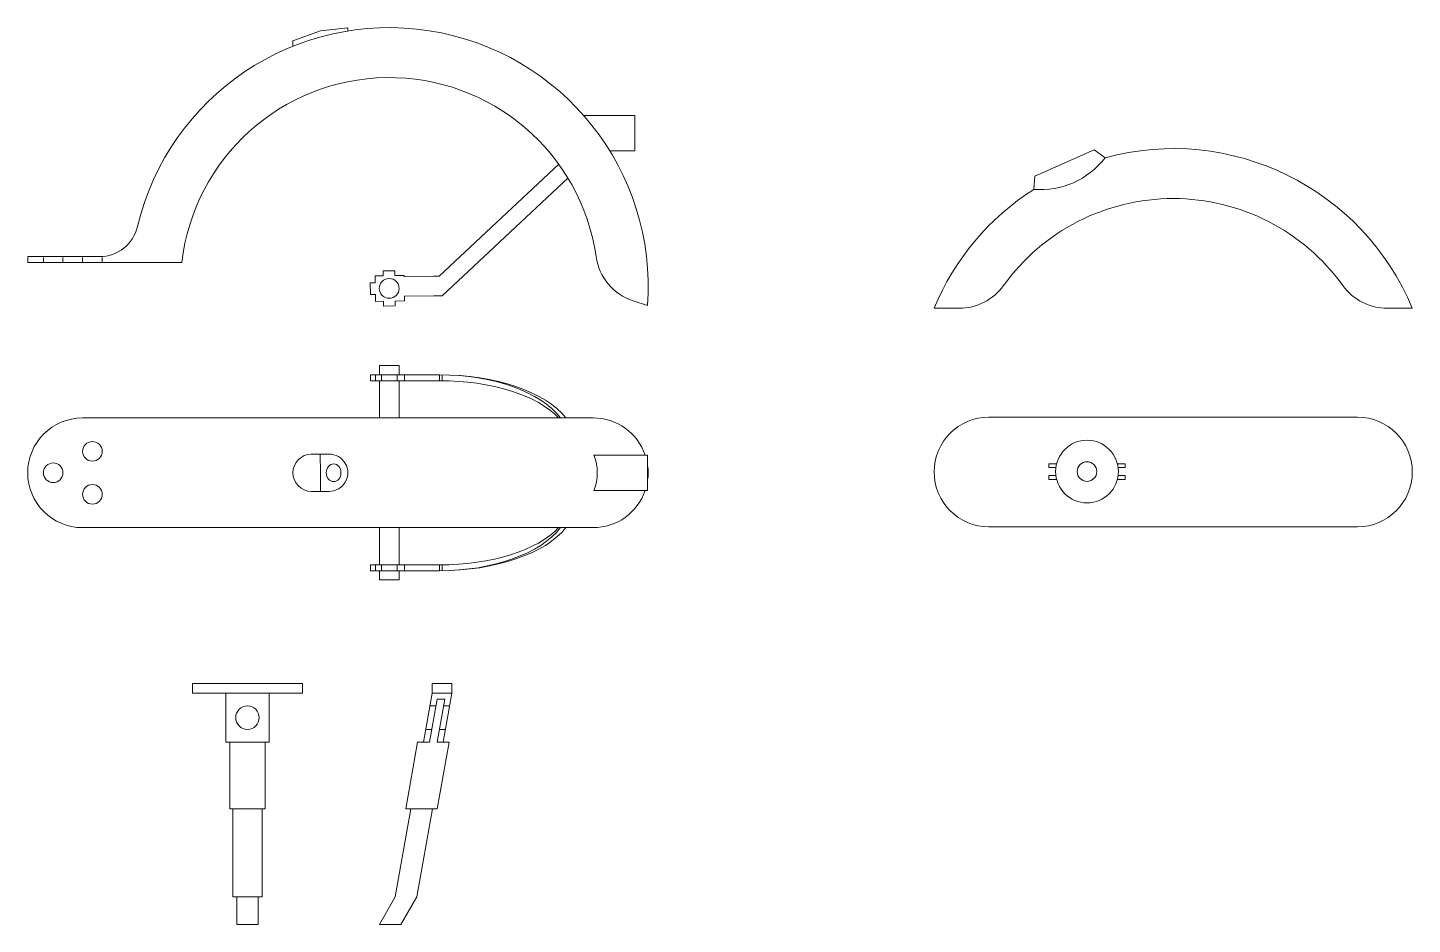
# Model space of a CAD drawing. Header units: millimetres. Extents: x 467 to 1173, y 103 to 561.
import ezdxf

# ---------------------------------------------------------------- set-up
doc = ezdxf.new("R2010")
doc.units = ezdxf.units.MM
doc.linetypes.add('TRAZOS', pattern=[19.05, 12.7, -6.35])
doc.layers.add('01_Contornos', color=7, linetype='Continuous', lineweight=20)

msp = doc.modelspace()

# ---------------------------------------------------------------- linework, layer by layer
at = {"layer": '01_Contornos', "color": 7}
for p, q in [((616.1, 559.22), (602.1, 554.12)), ((630.1, 560.87), (616.1, 559.22)), ((630.1, 559.17), (630.1, 560.87)), ((602.1, 554.12), (602.1, 551.38)), ((750.41, 516), (776.51, 516)), ((776.51, 516), (776.51, 498)), ((776.51, 498), (763.7, 498)), ((466.82, 441.03), (466.82, 444.03)), ((466.82, 444.03), (503.37, 444.03)), ((466.82, 441.03), (545.43, 441.03)), ((646.25, 388.4), (646.25, 383.7)), ((656.25, 388.4), (656.25, 383.7)), ((641.66, 383.7), (641.66, 380.7)), ((676.9, 383.7), (641.66, 383.7)), ((644.16, 383.7), (644.16, 380.7)), ((647.25, 383.7), (647.25, 380.7)), ((655.25, 383.7), (655.25, 380.7)), ((659.03, 383.7), (659.03, 380.7)), ((676.9, 383.7), (676.9, 380.7)), ((678.27, 383.69), (678.27, 380.69)), ((676.9, 380.7), (641.66, 380.7)), ((646.25, 380.7), (646.25, 361.7)), ((656.25, 380.7), (656.25, 361.7)), ((755.25, 361.7), (494.82, 361.7)), ((620.53, 343.2), (611.32, 343.2)), ((616.1, 333.7), (615.93, 343.2)), ((783.01, 342.7), (755.64, 342.7)), ((783.01, 324.7), (783.01, 342.7)), ((616.1, 333.7), (616.1, 324.2)), ((620.53, 324.2), (611.32, 324.2)), ((755.64, 324.7), (783.01, 324.7)), ((755.25, 305.7), (494.82, 305.7)), ((646.25, 305.7), (646.25, 296.7)), ((656.25, 305.7), (656.25, 296.7)), ((646.25, 296.7), (646.25, 286.7)), ((656.25, 296.7), (656.25, 286.7)), ((676.9, 286.7), (641.66, 286.7)), ((641.66, 283.7), (641.66, 286.7)), ((676.9, 283.7), (641.66, 283.7)), ((644.16, 283.7), (644.16, 286.7)), ((646.25, 283.7), (646.25, 278.99)), ((647.25, 283.7), (647.25, 286.7)), ((655.25, 283.7), (655.25, 286.7)), ((656.25, 283.7), (656.25, 278.99)), ((659.03, 283.7), (659.03, 286.7)), ((676.9, 283.7), (676.9, 286.7)), ((678.27, 283.7), (678.27, 286.7))]:
    msp.add_line(p, q, dxfattribs=at)
at = {"layer": '01_Contornos'}
for p, q in [((1010.68, 498.59), (980.4, 485.09)), ((1010.68, 498.59), (1016.28, 494.47)), ((676.75, 434.01), (737.68, 491.13)), ((742.34, 484.09), (678.27, 424.03)), ((979.95, 478.34), (980.4, 485.09)), ((648.1, 434.25), (644.01, 434.19)), ((644.06, 430.7), (644.01, 434.19)), ((654.07, 436.84), (648.07, 436.75)), ((648.07, 436.75), (648.1, 434.25)), ((654.07, 436.84), (654.1, 434.34)), ((654.1, 434.34), (658.88, 434.4)), ((658.89, 433.76), (658.88, 434.4)), ((673.75, 433.97), (658.89, 433.76)), ((673.75, 433.97), (675.75, 434)), ((675.75, 434), (676.75, 434.01)), ((644.06, 430.7), (641.56, 430.67)), ((641.65, 424.67), (641.56, 430.67)), ((644.14, 424.7), (641.65, 424.67)), ((644.19, 421.2), (644.14, 424.7)), ((673.9, 423.97), (659.03, 423.76)), ((659.03, 423.76), (659.06, 421.42)), ((673.9, 423.97), (678.27, 424.03)), ((648.29, 421.26), (644.19, 421.2)), ((648.29, 421.26), (648.32, 418.76)), ((654.32, 418.85), (648.32, 418.76)), ((659.06, 421.42), (654.29, 421.35)), ((654.32, 418.85), (654.29, 421.35)), ((929.1, 417.64), (941.29, 417.64)), ((941.83, 417.64), (929.1, 417.64)), ((1160.28, 417.64), (1173, 417.64)), ((1173, 417.64), (1160.81, 417.64)), ((656.25, 388.4), (646.25, 388.4)), ((1145, 362.1), (957.1, 362.1)), ((991.61, 338.33), (987.61, 338.33)), ((987.61, 338.33), (987.61, 336.33)), ((991.22, 336.33), (987.61, 336.33)), ((991.22, 332.33), (987.61, 332.33)), ((987.61, 332.33), (987.61, 330.33)), ((1022.59, 338.33), (1026.59, 338.33)), ((1026.59, 336.33), (1022.97, 336.33)), ((1022.97, 332.33), (1026.59, 332.33)), ((1026.59, 338.33), (1026.59, 336.33)), ((1026.59, 332.33), (1026.59, 330.33)), ((991.61, 330.33), (987.61, 330.33)), ((1022.59, 330.33), (1026.59, 330.33)), ((1145, 306.1), (957.1, 306.1)), ((656.25, 278.99), (646.25, 278.99)), ((550.91, 226.23), (606.91, 226.23)), ((550.91, 221.23), (550.91, 226.23)), ((606.91, 226.23), (606.91, 221.23)), ((683.11, 226.23), (673.11, 226.23)), ((673.11, 226.23), (673.11, 221.23)), ((683.11, 226.23), (683.11, 221.23)), ((606.91, 221.23), (550.91, 221.23)), ((567.91, 196.23), (567.91, 221.23)), ((589.91, 221.23), (589.91, 196.23)), ((673.11, 221.23), (668.7, 196.23)), ((673.11, 221.23), (683.11, 221.23)), ((683.11, 221.23), (678.7, 196.23)), ((671.7, 196.23), (675.58, 218.23)), ((671.7, 196.23), (675.58, 218.23)), ((671.97, 214.73), (674.97, 214.73)), ((679.58, 218.23), (675.58, 218.23)), ((679.58, 218.23), (675.58, 218.23)), ((675.7, 196.23), (679.58, 218.23)), ((675.7, 196.23), (679.58, 218.23)), ((678.97, 214.73), (681.97, 214.73)), ((669.85, 202.73), (672.85, 202.73)), ((676.85, 202.73), (679.85, 202.73)), ((589.91, 196.23), (567.91, 196.23)), ((569.91, 196.23), (569.91, 162.23)), ((587.91, 196.23), (587.91, 162.23)), ((665.7, 196.23), (659.71, 162.23)), ((665.7, 196.23), (659.71, 162.23)), ((671.7, 196.23), (665.7, 196.23)), ((671.7, 196.23), (665.7, 196.23)), ((668.2, 196.23), (671.7, 196.23)), ((675.7, 196.23), (681.7, 196.23)), ((679.2, 196.23), (675.7, 196.23)), ((675.7, 196.23), (681.7, 196.23)), ((681.7, 196.23), (675.71, 162.23)), ((681.7, 196.23), (675.71, 162.23)), ((569.91, 162.23), (587.91, 162.23)), ((586.41, 162.23), (571.41, 162.23)), ((571.41, 117.23), (571.41, 162.23)), ((586.41, 162.23), (586.41, 117.23)), ((662.21, 162.23), (654.27, 117.23)), ((662.21, 162.23), (654.27, 117.23)), ((675.71, 162.23), (659.71, 162.23)), ((675.71, 162.23), (659.71, 162.23)), ((673.21, 162.23), (665.27, 117.23)), ((673.21, 162.23), (665.27, 117.23)), ((586.41, 117.23), (571.41, 117.23)), ((573.41, 103.23), (573.41, 117.23)), ((584.41, 117.23), (584.41, 103.23)), ((654.27, 117.23), (646.19, 103.23)), ((654.27, 117.23), (646.19, 103.23)), ((665.27, 117.23), (657.19, 103.23)), ((665.27, 117.23), (657.19, 103.23)), ((584.41, 103.23), (573.41, 103.23)), ((657.19, 103.23), (646.19, 103.23)), ((657.19, 103.23), (646.19, 103.23))]:
    msp.add_line(p, q, dxfattribs=at)
at = {"layer": '01_Contornos', "color": 7, "linetype": 'TRAZOS', "ltscale": 0.2}
for p, q in [((474.82, 441.03), (474.82, 444.03)), ((484.82, 441.03), (484.82, 444.03)), ((494.82, 441.03), (494.82, 444.03)), ((504.82, 441.03), (504.81, 444.08))]:
    msp.add_line(p, q, dxfattribs=at)
at = {"layer": '01_Contornos', "color": 0}
msp.add_line((775.54, 421.48), (782.89, 419.03), dxfattribs=at)
at = {"layer": '01_Contornos'}
for centre, radius in [((651.2, 427.8), 5.06), ((1007.1, 334.33), 16), ((1007.1, 334.33), 5), ((578.91, 208.73), 6)]:
    msp.add_circle(centre, radius, dxfattribs=at)
at = {"layer": '01_Contornos', "color": 7}
for centre in [(499.82, 344.62), (479.82, 333.7), (499.82, 322.7)]:
    msp.add_circle(centre, 5, dxfattribs=at)
for centre, radius, start, end in [((651.25, 428.87), 132, 355.72493, 166.62633), ((651.25, 428.87), 106.52, 8.19317, 173.4459), ((503.37, 464.03), 20, 270, 346.62633), ((494.82, 333.7), 28, 90, 270), ((755.25, 333.7), 28, 18.74934, 90), ((611.6, 333.7), 9.5, 90.14892, 269.85108), ((620.6, 333.7), 9.5, 269.61546, 90.38454), ((732.32, 333.7), 25, 338.8998, 21.1002), ((755.25, 333.7), 28, 352.47829, 7.52171), ((755.25, 333.7), 28, 270, 341.25066)]:
    msp.add_arc(centre, radius, start, end, dxfattribs=at)
at = {"layer": '01_Contornos'}
for centre, radius, start, end in [((983.37, 519.62), 41.42, 265.26386, 322.60138), ((1051.05, 367.13), 132, 22.5, 105.27449), ((1051.05, 367.13), 132, 122.59075, 157.5), ((1051.05, 367.13), 106.52, 90, 144.29027), ((1051.05, 367.13), 106.52, 35.70973, 90), ((941.83, 445.64), 28, 270, 324.29027), ((1160.28, 445.64), 28, 215.70973, 270), ((957.1, 334.1), 28, 90, 270), ((1145, 334.1), 28, 270, 90)]:
    msp.add_arc(centre, radius, start, end, dxfattribs=at)
at = {"layer": '01_Contornos', "color": 0}
msp.add_arc((784.4, 448.04), 28, 188.19317, 251.57309, dxfattribs=at)
at = {"layer": '01_Contornos', "color": 7}
for major_axis, ratio, start_param, end_param in [((-69.42, 0), 0.504199, 3.52214, 4.712389), ((66.42, 0), 0.526973, 6.663732, 7.853982), ((-66.42, 0), 0.481804, 3.559939, 4.712389)]:
    msp.add_ellipse((676.9, 348.7), major_axis=major_axis, ratio=ratio, start_param=start_param, end_param=end_param, dxfattribs=at)
msp.add_ellipse((622.84, 333.7), major_axis=(0, 4.5), ratio=0.831442, dxfattribs=at)
at = {"layer": '01_Contornos', "color": 7, "extrusion": (0, 0, -1)}
for major_axis, ratio, start_param, end_param in [((-69.42, 0), 0.504199, 3.52214, 4.712389), ((-66.42, 0), 0.481804, 3.559939, 4.712389), ((66.42, 0), 0.526973, 6.663732, 7.853982)]:
    msp.add_ellipse((676.9, 318.7), major_axis=major_axis, ratio=ratio, start_param=start_param, end_param=end_param, dxfattribs=at)

doc.saveas('drawing.dxf')
